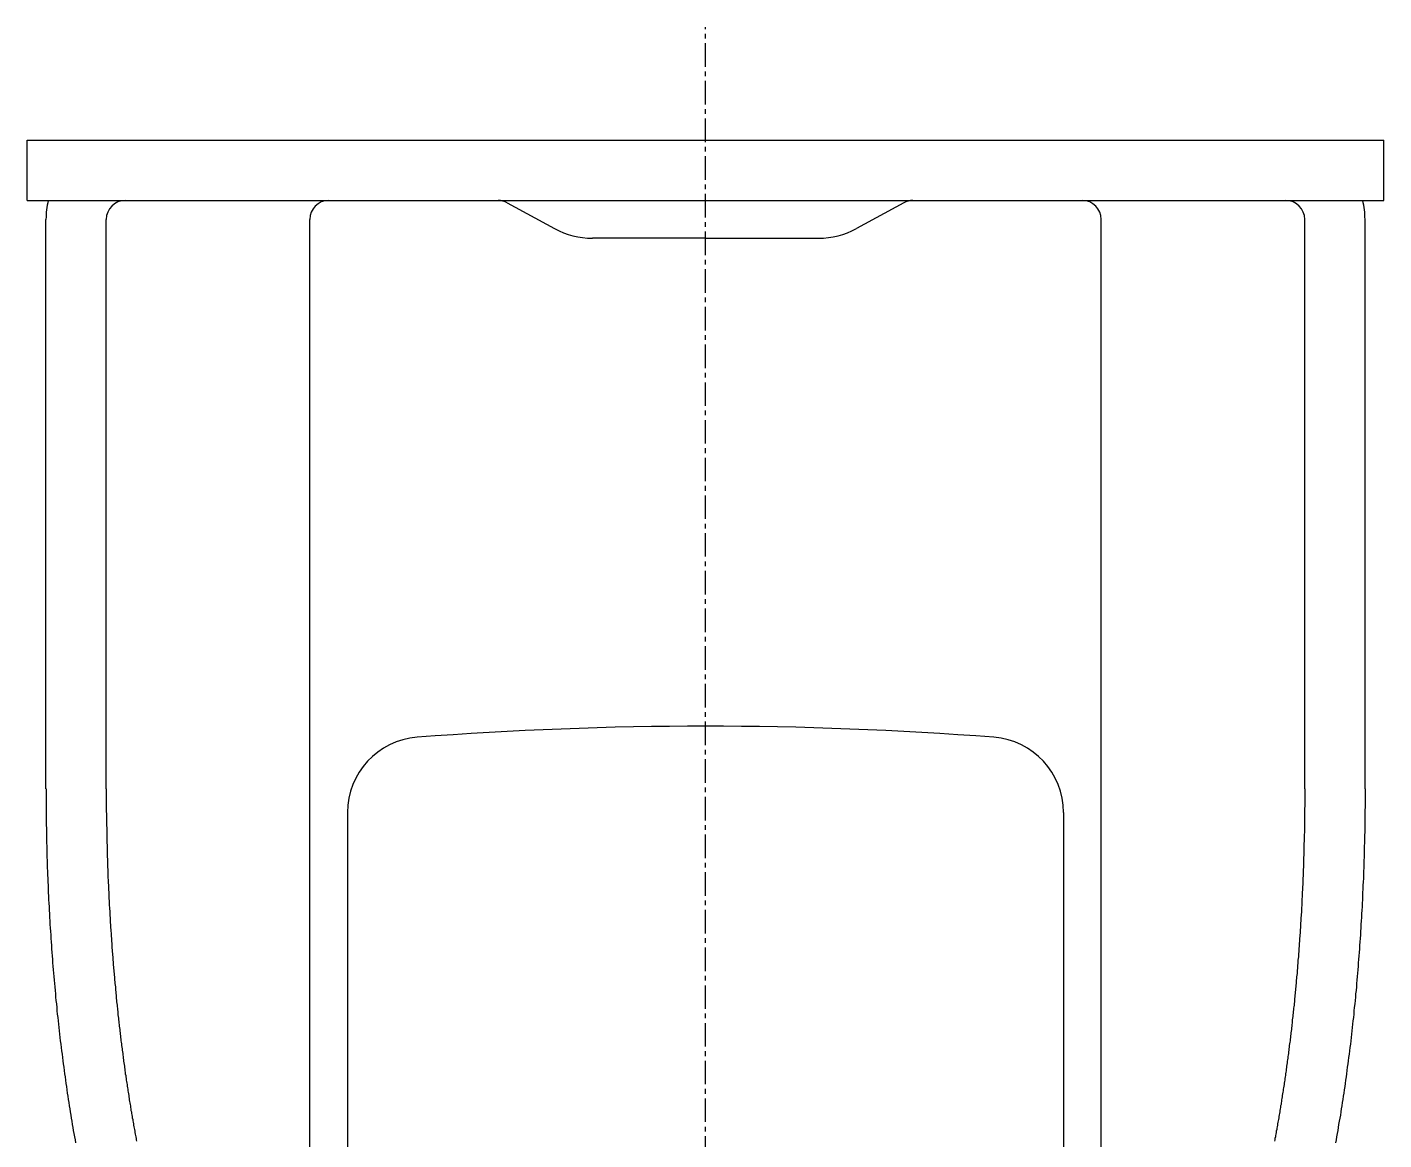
# Model space of a CAD drawing. Extents: x -2951 to -2664, y -670 to -222.
# Drawn here: x -2944.2 to -2872.2, y -452.6 to -393.6 of the extents above; entities that cross this region are included whole.
import ezdxf

# ---------------------------------------------------------------- set-up
doc = ezdxf.new("R2010")
doc.units = 0
doc.linetypes.add('CENTER', pattern=[2, 1.25, -0.25, 0.25, -0.25])
doc.layers.get('0').update_dxf_attribs({"linetype": 'CONTINUOUS'})
doc.layers.add('CENTER', color=1, linetype='CENTER')

msp = doc.modelspace()

# ---------------------------------------------------------------- linework, layer by layer
at = {"color": 7, "linetype": 'CONTINUOUS'}
for p, q in [((-2944.211, -399.596), (-2872.211, -399.596)), ((-2944.211, -402.796), (-2944.211, -399.596)), ((-2872.211, -402.796), (-2872.211, -399.596)), ((-2944.211, -402.796), (-2873.332, -402.796)), ((-2918.733, -402.917), (-2916.218, -404.285)), ((-2897.689, -402.917), (-2900.205, -404.285)), ((-2873.332, -402.796), (-2872.211, -402.796)), ((-2943.211, -434.02), (-2943.211, -403.796)), ((-2940.011, -434.02), (-2940.011, -403.796)), ((-2929.211, -483.196), (-2929.211, -403.796)), ((-2887.211, -483.196), (-2887.211, -403.796)), ((-2876.411, -434.02), (-2876.411, -403.796)), ((-2873.211, -434.02), (-2873.211, -403.796)), ((-2908.211, -404.796), (-2914.211, -404.796)), ((-2908.211, -404.796), (-2902.211, -404.796)), ((-2927.211, -435.271), (-2927.211, -501.121)), ((-2889.211, -435.271), (-2889.211, -501.121))]:
    msp.add_line(p, q, dxfattribs=at)
for points in [[(-2943.21, -434.02, 0), (-2943.21, -434.211, 0), (-2943.21, -434.401, 0), (-2943.21, -434.592, 0), (-2943.21, -434.783, 0), (-2943.21, -434.973, 0), (-2943.21, -435.164, 0), (-2943.2, -435.354, 0), (-2943.2, -435.545, 0), (-2943.2, -435.735, 0), (-2943.2, -435.926, 0), (-2943.19, -436.116, 0), (-2943.19, -436.306, 0), (-2943.19, -436.496, 0), (-2943.18, -436.686, 0), (-2943.18, -436.877, 0), (-2943.17, -437.066, 0), (-2943.17, -437.256, 0), (-2943.16, -437.446, 0), (-2943.16, -437.636, 0), (-2943.15, -437.825, 0), (-2943.15, -438.015, 0), (-2943.14, -438.204, 0), (-2943.13, -438.393, 0), (-2943.13, -438.582, 0), (-2943.12, -438.771, 0), (-2943.11, -438.96, 0), (-2943.1, -439.149, 0), (-2943.09, -439.337, 0), (-2943.09, -439.525, 0), (-2943.08, -439.714, 0), (-2943.07, -439.902, 0), (-2943.06, -440.089, 0), (-2943.05, -440.277, 0), (-2943.04, -440.465, 0), (-2943.03, -440.652, 0), (-2943.02, -440.839, 0), (-2943.01, -441.026, 0), (-2943, -441.212, 0), (-2942.99, -441.399, 0), (-2942.97, -441.585, 0), (-2942.96, -441.771, 0), (-2942.95, -441.957, 0), (-2942.94, -442.142, 0), (-2942.92, -442.328, 0), (-2942.91, -442.513, 0), (-2942.9, -442.697, 0), (-2942.88, -442.882, 0), (-2942.87, -443.066, 0), (-2942.86, -443.25, 0), (-2942.84, -443.434, 0), (-2942.83, -443.617, 0), (-2942.81, -443.801, 0), (-2942.8, -443.983, 0), (-2942.78, -444.166, 0), (-2942.76, -444.348, 0), (-2942.75, -444.53, 0), (-2942.73, -444.712, 0), (-2942.71, -444.893, 0), (-2942.7, -445.074, 0), (-2942.68, -445.255, 0), (-2942.66, -445.435, 0), (-2942.64, -445.615, 0), (-2942.63, -445.795, 0), (-2942.61, -445.974, 0), (-2942.59, -446.153, 0), (-2942.57, -446.332, 0), (-2942.55, -446.51, 0), (-2942.53, -446.688, 0), (-2942.51, -446.865, 0), (-2942.49, -447.042, 0), (-2942.47, -447.219, 0), (-2942.45, -447.395, 0), (-2942.43, -447.571, 0), (-2942.41, -447.747, 0), (-2942.39, -447.922, 0), (-2942.36, -448.097, 0), (-2942.34, -448.271, 0), (-2942.32, -448.445, 0), (-2942.3, -448.618, 0), (-2942.27, -448.791, 0), (-2942.25, -448.964, 0), (-2942.23, -449.136, 0), (-2942.2, -449.307, 0), (-2942.18, -449.479, 0), (-2942.16, -449.649, 0), (-2942.13, -449.82, 0), (-2942.11, -449.989, 0), (-2942.08, -450.159, 0), (-2942.06, -450.328, 0), (-2942.03, -450.496, 0), (-2942, -450.664, 0), (-2941.98, -450.831, 0), (-2941.95, -450.998, 0), (-2941.92, -451.164, 0), (-2941.9, -451.33, 0), (-2941.87, -451.496, 0), (-2941.84, -451.66, 0), (-2941.82, -451.825, 0), (-2941.79, -451.988, 0), (-2941.76, -452.152, 0), (-2941.73, -452.314, 0), (-2941.7, -452.476, 0), (-2941.67, -452.638, 0), (-2941.64, -452.799, 0)], [(-2940.01, -434.02, 0), (-2940.01, -434.113, 0), (-2940.01, -434.206, 0), (-2940.01, -434.299, 0), (-2940.01, -434.392, 0), (-2940.01, -434.485, 0), (-2940.01, -434.578, 0), (-2940.01, -434.671, 0), (-2940.01, -434.764, 0), (-2940.01, -434.857, 0), (-2940.01, -434.95, 0), (-2940.01, -435.043, 0), (-2940.01, -435.136, 0), (-2940.01, -435.229, 0), (-2940, -435.322, 0), (-2940, -435.415, 0), (-2940, -435.508, 0), (-2940, -435.601, 0), (-2940, -435.694, 0), (-2940, -435.787, 0), (-2940, -435.879, 0), (-2940, -435.972, 0), (-2939.99, -436.065, 0), (-2939.99, -436.158, 0), (-2939.99, -436.251, 0), (-2939.99, -436.343, 0), (-2939.99, -436.436, 0), (-2939.98, -436.529, 0), (-2939.98, -436.622, 0), (-2939.98, -436.714, 0), (-2939.98, -436.807, 0), (-2939.98, -436.9, 0), (-2939.97, -436.992, 0), (-2939.97, -437.085, 0), (-2939.97, -437.178, 0), (-2939.97, -437.27, 0), (-2939.96, -437.363, 0), (-2939.96, -437.455, 0), (-2939.96, -437.548, 0), (-2939.96, -437.64, 0), (-2939.95, -437.733, 0), (-2939.95, -437.825, 0), (-2939.95, -437.917, 0), (-2939.94, -438.01, 0), (-2939.94, -438.102, 0), (-2939.94, -438.194, 0), (-2939.93, -438.286, 0), (-2939.93, -438.379, 0), (-2939.93, -438.471, 0), (-2939.92, -438.563, 0), (-2939.92, -438.655, 0), (-2939.92, -438.747, 0), (-2939.91, -438.839, 0), (-2939.91, -438.931, 0), (-2939.91, -439.023, 0), (-2939.9, -439.115, 0), (-2939.9, -439.207, 0), (-2939.89, -439.299, 0), (-2939.89, -439.39, 0), (-2939.88, -439.482, 0), (-2939.88, -439.574, 0), (-2939.88, -439.665, 0), (-2939.87, -439.757, 0), (-2939.87, -439.849, 0), (-2939.86, -439.94, 0), (-2939.86, -440.032, 0), (-2939.85, -440.123, 0), (-2939.85, -440.214, 0), (-2939.84, -440.306, 0), (-2939.84, -440.397, 0), (-2939.83, -440.488, 0), (-2939.83, -440.579, 0), (-2939.82, -440.67, 0), (-2939.82, -440.761, 0), (-2939.81, -440.852, 0), (-2939.81, -440.943, 0), (-2939.8, -441.034, 0), (-2939.8, -441.125, 0), (-2939.79, -441.216, 0), (-2939.79, -441.306, 0), (-2939.78, -441.397, 0), (-2939.77, -441.488, 0), (-2939.77, -441.578, 0), (-2939.76, -441.669, 0), (-2939.76, -441.759, 0), (-2939.75, -441.849, 0), (-2939.74, -441.94, 0), (-2939.74, -442.03, 0), (-2939.73, -442.12, 0), (-2939.72, -442.21, 0), (-2939.72, -442.3, 0), (-2939.71, -442.39, 0), (-2939.71, -442.48, 0), (-2939.7, -442.57, 0), (-2939.69, -442.66, 0), (-2939.68, -442.749, 0), (-2939.68, -442.839, 0), (-2939.67, -442.928, 0), (-2939.66, -443.018, 0), (-2939.66, -443.107, 0), (-2939.65, -443.197, 0), (-2939.64, -443.286, 0), (-2939.64, -443.375, 0), (-2939.63, -443.464, 0), (-2939.62, -443.553, 0), (-2939.61, -443.642, 0), (-2939.61, -443.731, 0), (-2939.6, -443.82, 0), (-2939.59, -443.909, 0), (-2939.58, -443.997, 0), (-2939.57, -444.086, 0), (-2939.57, -444.174, 0), (-2939.56, -444.263, 0), (-2939.55, -444.351, 0), (-2939.54, -444.439, 0), (-2939.53, -444.527, 0), (-2939.53, -444.615, 0), (-2939.52, -444.703, 0), (-2939.51, -444.791, 0), (-2939.5, -444.879, 0), (-2939.49, -444.967, 0), (-2939.48, -445.054, 0), (-2939.48, -445.142, 0), (-2939.47, -445.229, 0), (-2939.46, -445.317, 0), (-2939.45, -445.404, 0), (-2939.44, -445.491, 0), (-2939.43, -445.578, 0), (-2939.42, -445.665, 0), (-2939.41, -445.752, 0), (-2939.4, -445.839, 0), (-2939.39, -445.925, 0), (-2939.39, -446.012, 0), (-2939.38, -446.099, 0), (-2939.37, -446.185, 0), (-2939.36, -446.271, 0), (-2939.35, -446.358, 0), (-2939.34, -446.444, 0), (-2939.33, -446.53, 0), (-2939.32, -446.616, 0), (-2939.31, -446.701, 0), (-2939.3, -446.787, 0), (-2939.29, -446.873, 0), (-2939.28, -446.958, 0), (-2939.27, -447.044, 0), (-2939.26, -447.129, 0), (-2939.25, -447.214, 0), (-2939.24, -447.299, 0), (-2939.23, -447.384, 0), (-2939.22, -447.469, 0), (-2939.21, -447.554, 0), (-2939.2, -447.638, 0), (-2939.19, -447.723, 0), (-2939.17, -447.807, 0), (-2939.16, -447.892, 0), (-2939.15, -447.976, 0), (-2939.14, -448.06, 0), (-2939.13, -448.144, 0), (-2939.12, -448.228, 0), (-2939.11, -448.311, 0), (-2939.1, -448.395, 0), (-2939.09, -448.478, 0), (-2939.08, -448.562, 0), (-2939.06, -448.645, 0), (-2939.05, -448.728, 0), (-2939.04, -448.811, 0), (-2939.03, -448.894, 0), (-2939.02, -448.977, 0), (-2939.01, -449.06, 0), (-2939, -449.142, 0), (-2938.98, -449.225, 0), (-2938.97, -449.307, 0), (-2938.96, -449.389, 0), (-2938.95, -449.471, 0), (-2938.94, -449.553, 0), (-2938.92, -449.635, 0), (-2938.91, -449.716, 0), (-2938.9, -449.798, 0), (-2938.89, -449.879, 0), (-2938.87, -449.961, 0), (-2938.86, -450.042, 0), (-2938.85, -450.123, 0), (-2938.84, -450.204, 0), (-2938.82, -450.284, 0), (-2938.81, -450.365, 0), (-2938.8, -450.445, 0), (-2938.79, -450.526, 0), (-2938.77, -450.606, 0), (-2938.76, -450.686, 0), (-2938.75, -450.766, 0), (-2938.73, -450.846, 0), (-2938.72, -450.925, 0), (-2938.71, -451.005, 0), (-2938.7, -451.084, 0), (-2938.68, -451.163, 0), (-2938.67, -451.243, 0), (-2938.66, -451.322, 0), (-2938.64, -451.4, 0), (-2938.63, -451.479, 0), (-2938.61, -451.558, 0), (-2938.6, -451.636, 0), (-2938.59, -451.714, 0), (-2938.57, -451.792, 0), (-2938.56, -451.87, 0), (-2938.55, -451.948, 0), (-2938.53, -452.026, 0), (-2938.52, -452.103, 0), (-2938.5, -452.181, 0), (-2938.49, -452.258, 0), (-2938.48, -452.335, 0), (-2938.46, -452.412, 0), (-2938.45, -452.488, 0), (-2938.43, -452.565, 0), (-2938.42, -452.641, 0), (-2938.4, -452.718, 0)], [(-2876.41, -434.02, 0), (-2876.41, -434.113, 0), (-2876.41, -434.206, 0), (-2876.41, -434.299, 0), (-2876.41, -434.392, 0), (-2876.41, -434.485, 0), (-2876.41, -434.578, 0), (-2876.41, -434.671, 0), (-2876.41, -434.764, 0), (-2876.41, -434.857, 0), (-2876.41, -434.95, 0), (-2876.42, -435.043, 0), (-2876.42, -435.136, 0), (-2876.42, -435.229, 0), (-2876.42, -435.322, 0), (-2876.42, -435.415, 0), (-2876.42, -435.508, 0), (-2876.42, -435.601, 0), (-2876.42, -435.694, 0), (-2876.42, -435.787, 0), (-2876.43, -435.879, 0), (-2876.43, -435.972, 0), (-2876.43, -436.065, 0), (-2876.43, -436.158, 0), (-2876.43, -436.251, 0), (-2876.43, -436.343, 0), (-2876.44, -436.436, 0), (-2876.44, -436.529, 0), (-2876.44, -436.622, 0), (-2876.44, -436.714, 0), (-2876.44, -436.807, 0), (-2876.45, -436.9, 0), (-2876.45, -436.992, 0), (-2876.45, -437.085, 0), (-2876.45, -437.178, 0), (-2876.46, -437.27, 0), (-2876.46, -437.363, 0), (-2876.46, -437.455, 0), (-2876.46, -437.548, 0), (-2876.47, -437.64, 0), (-2876.47, -437.733, 0), (-2876.47, -437.825, 0), (-2876.48, -437.917, 0), (-2876.48, -438.01, 0), (-2876.48, -438.102, 0), (-2876.48, -438.194, 0), (-2876.49, -438.286, 0), (-2876.49, -438.379, 0), (-2876.49, -438.471, 0), (-2876.5, -438.563, 0), (-2876.5, -438.655, 0), (-2876.51, -438.747, 0), (-2876.51, -438.839, 0), (-2876.51, -438.931, 0), (-2876.52, -439.023, 0), (-2876.52, -439.115, 0), (-2876.53, -439.207, 0), (-2876.53, -439.299, 0), (-2876.53, -439.39, 0), (-2876.54, -439.482, 0), (-2876.54, -439.574, 0), (-2876.55, -439.665, 0), (-2876.55, -439.757, 0), (-2876.56, -439.849, 0), (-2876.56, -439.94, 0), (-2876.56, -440.032, 0), (-2876.57, -440.123, 0), (-2876.57, -440.214, 0), (-2876.58, -440.306, 0), (-2876.58, -440.397, 0), (-2876.59, -440.488, 0), (-2876.59, -440.579, 0), (-2876.6, -440.67, 0), (-2876.6, -440.761, 0), (-2876.61, -440.852, 0), (-2876.62, -440.943, 0), (-2876.62, -441.034, 0), (-2876.63, -441.125, 0), (-2876.63, -441.216, 0), (-2876.64, -441.306, 0), (-2876.64, -441.397, 0), (-2876.65, -441.488, 0), (-2876.65, -441.578, 0), (-2876.66, -441.669, 0), (-2876.67, -441.759, 0), (-2876.67, -441.849, 0), (-2876.68, -441.94, 0), (-2876.69, -442.03, 0), (-2876.69, -442.12, 0), (-2876.7, -442.21, 0), (-2876.7, -442.3, 0), (-2876.71, -442.39, 0), (-2876.72, -442.48, 0), (-2876.72, -442.57, 0), (-2876.73, -442.66, 0), (-2876.74, -442.749, 0), (-2876.74, -442.839, 0), (-2876.75, -442.928, 0), (-2876.76, -443.018, 0), (-2876.77, -443.107, 0), (-2876.77, -443.197, 0), (-2876.78, -443.286, 0), (-2876.79, -443.375, 0), (-2876.79, -443.464, 0), (-2876.8, -443.553, 0), (-2876.81, -443.642, 0), (-2876.82, -443.731, 0), (-2876.82, -443.82, 0), (-2876.83, -443.909, 0), (-2876.84, -443.997, 0), (-2876.85, -444.086, 0), (-2876.86, -444.174, 0), (-2876.86, -444.263, 0), (-2876.87, -444.351, 0), (-2876.88, -444.439, 0), (-2876.89, -444.527, 0), (-2876.9, -444.615, 0), (-2876.9, -444.703, 0), (-2876.91, -444.791, 0), (-2876.92, -444.879, 0), (-2876.93, -444.967, 0), (-2876.94, -445.054, 0), (-2876.95, -445.142, 0), (-2876.96, -445.229, 0), (-2876.96, -445.317, 0), (-2876.97, -445.404, 0), (-2876.98, -445.491, 0), (-2876.99, -445.578, 0), (-2877, -445.665, 0), (-2877.01, -445.752, 0), (-2877.02, -445.839, 0), (-2877.03, -445.925, 0), (-2877.04, -446.012, 0), (-2877.05, -446.099, 0), (-2877.06, -446.185, 0), (-2877.07, -446.271, 0), (-2877.07, -446.358, 0), (-2877.08, -446.444, 0), (-2877.09, -446.53, 0), (-2877.1, -446.616, 0), (-2877.11, -446.701, 0), (-2877.12, -446.787, 0), (-2877.13, -446.873, 0), (-2877.14, -446.958, 0), (-2877.15, -447.044, 0), (-2877.16, -447.129, 0), (-2877.17, -447.214, 0), (-2877.18, -447.299, 0), (-2877.19, -447.384, 0), (-2877.21, -447.469, 0), (-2877.22, -447.554, 0), (-2877.23, -447.638, 0), (-2877.24, -447.723, 0), (-2877.25, -447.807, 0), (-2877.26, -447.892, 0), (-2877.27, -447.976, 0), (-2877.28, -448.06, 0), (-2877.29, -448.144, 0), (-2877.3, -448.228, 0), (-2877.31, -448.311, 0), (-2877.32, -448.395, 0), (-2877.34, -448.478, 0), (-2877.35, -448.562, 0), (-2877.36, -448.645, 0), (-2877.37, -448.728, 0), (-2877.38, -448.811, 0), (-2877.39, -448.894, 0), (-2877.4, -448.977, 0), (-2877.42, -449.06, 0), (-2877.43, -449.142, 0), (-2877.44, -449.225, 0), (-2877.45, -449.307, 0), (-2877.46, -449.389, 0), (-2877.47, -449.471, 0), (-2877.49, -449.553, 0), (-2877.5, -449.635, 0), (-2877.51, -449.716, 0), (-2877.52, -449.798, 0), (-2877.54, -449.879, 0), (-2877.55, -449.961, 0), (-2877.56, -450.042, 0), (-2877.57, -450.123, 0), (-2877.59, -450.204, 0), (-2877.6, -450.284, 0), (-2877.61, -450.365, 0), (-2877.62, -450.445, 0), (-2877.64, -450.526, 0), (-2877.65, -450.606, 0), (-2877.66, -450.686, 0), (-2877.67, -450.766, 0), (-2877.69, -450.846, 0), (-2877.7, -450.925, 0), (-2877.71, -451.005, 0), (-2877.73, -451.084, 0), (-2877.74, -451.163, 0), (-2877.75, -451.243, 0), (-2877.77, -451.322, 0), (-2877.78, -451.4, 0), (-2877.79, -451.479, 0), (-2877.81, -451.558, 0), (-2877.82, -451.636, 0), (-2877.83, -451.714, 0), (-2877.85, -451.792, 0), (-2877.86, -451.87, 0), (-2877.88, -451.948, 0), (-2877.89, -452.026, 0), (-2877.9, -452.103, 0), (-2877.92, -452.181, 0), (-2877.93, -452.258, 0), (-2877.95, -452.335, 0), (-2877.96, -452.412, 0), (-2877.97, -452.488, 0), (-2877.99, -452.565, 0), (-2878, -452.641, 0), (-2878.02, -452.718, 0)], [(-2873.21, -434.02, 0), (-2873.21, -434.211, 0), (-2873.21, -434.401, 0), (-2873.21, -434.592, 0), (-2873.21, -434.783, 0), (-2873.21, -434.973, 0), (-2873.22, -435.164, 0), (-2873.22, -435.354, 0), (-2873.22, -435.545, 0), (-2873.22, -435.735, 0), (-2873.23, -435.926, 0), (-2873.23, -436.116, 0), (-2873.23, -436.306, 0), (-2873.24, -436.496, 0), (-2873.24, -436.686, 0), (-2873.24, -436.877, 0), (-2873.25, -437.066, 0), (-2873.25, -437.256, 0), (-2873.26, -437.446, 0), (-2873.26, -437.636, 0), (-2873.27, -437.825, 0), (-2873.28, -438.015, 0), (-2873.28, -438.204, 0), (-2873.29, -438.393, 0), (-2873.3, -438.582, 0), (-2873.3, -438.771, 0), (-2873.31, -438.96, 0), (-2873.32, -439.149, 0), (-2873.33, -439.337, 0), (-2873.34, -439.525, 0), (-2873.34, -439.714, 0), (-2873.35, -439.902, 0), (-2873.36, -440.089, 0), (-2873.37, -440.277, 0), (-2873.38, -440.465, 0), (-2873.39, -440.652, 0), (-2873.4, -440.839, 0), (-2873.41, -441.026, 0), (-2873.43, -441.212, 0), (-2873.44, -441.399, 0), (-2873.45, -441.585, 0), (-2873.46, -441.771, 0), (-2873.47, -441.957, 0), (-2873.49, -442.142, 0), (-2873.5, -442.328, 0), (-2873.51, -442.513, 0), (-2873.52, -442.697, 0), (-2873.54, -442.882, 0), (-2873.55, -443.066, 0), (-2873.57, -443.25, 0), (-2873.58, -443.434, 0), (-2873.6, -443.617, 0), (-2873.61, -443.801, 0), (-2873.63, -443.983, 0), (-2873.64, -444.166, 0), (-2873.66, -444.348, 0), (-2873.67, -444.53, 0), (-2873.69, -444.712, 0), (-2873.71, -444.893, 0), (-2873.72, -445.074, 0), (-2873.74, -445.255, 0), (-2873.76, -445.435, 0), (-2873.78, -445.615, 0), (-2873.8, -445.795, 0), (-2873.81, -445.974, 0), (-2873.83, -446.153, 0), (-2873.85, -446.332, 0), (-2873.87, -446.51, 0), (-2873.89, -446.688, 0), (-2873.91, -446.865, 0), (-2873.93, -447.042, 0), (-2873.95, -447.219, 0), (-2873.97, -447.395, 0), (-2873.99, -447.571, 0), (-2874.02, -447.747, 0), (-2874.04, -447.922, 0), (-2874.06, -448.097, 0), (-2874.08, -448.271, 0), (-2874.1, -448.445, 0), (-2874.13, -448.618, 0), (-2874.15, -448.791, 0), (-2874.17, -448.964, 0), (-2874.2, -449.136, 0), (-2874.22, -449.307, 0), (-2874.24, -449.479, 0), (-2874.27, -449.649, 0), (-2874.29, -449.82, 0), (-2874.32, -449.989, 0), (-2874.34, -450.159, 0), (-2874.37, -450.328, 0), (-2874.39, -450.496, 0), (-2874.42, -450.664, 0), (-2874.44, -450.831, 0), (-2874.47, -450.998, 0), (-2874.5, -451.164, 0), (-2874.52, -451.33, 0), (-2874.55, -451.496, 0), (-2874.58, -451.66, 0), (-2874.61, -451.825, 0), (-2874.63, -451.988, 0), (-2874.66, -452.152, 0), (-2874.69, -452.314, 0), (-2874.72, -452.476, 0), (-2874.75, -452.638, 0), (-2874.78, -452.799, 0)]]:
    msp.add_polyline3d(points, dxfattribs=at)
for centre, radius, start, end in [((-2939.011, -403.796), 4.2, 166.22585, 180), ((-2939.011, -403.796), 1, 90, 180), ((-2928.211, -403.796), 1, 90, 180), ((-2919.211, -403.796), 1, 61.46018, 90), ((-2897.211, -403.796), 1, 90, 118.53982), ((-2888.211, -403.796), 1, 0, 90), ((-2877.411, -403.796), 1, 0, 90), ((-2877.411, -403.796), 4.2, 0, 13.77415), ((-2914.211, -400.596), 4.2, 241.46018, 270), ((-2902.211, -400.596), 4.2, 270, 298.53982), ((-2908.211, -630.696), 200, 85.61083, 94.38917), ((-2923.211, -435.271), 4, 94.38917, 180), ((-2893.211, -435.271), 4, 0, 85.61083)]:
    msp.add_arc(centre, radius, start, end, dxfattribs=at)
at = {"layer": 'CENTER', "color": 1, "linetype": 'CENTER'}
msp.add_line((-2908.211, -511.696), (-2908.211, -393.596), dxfattribs=at)

doc.saveas('drawing.dxf')
